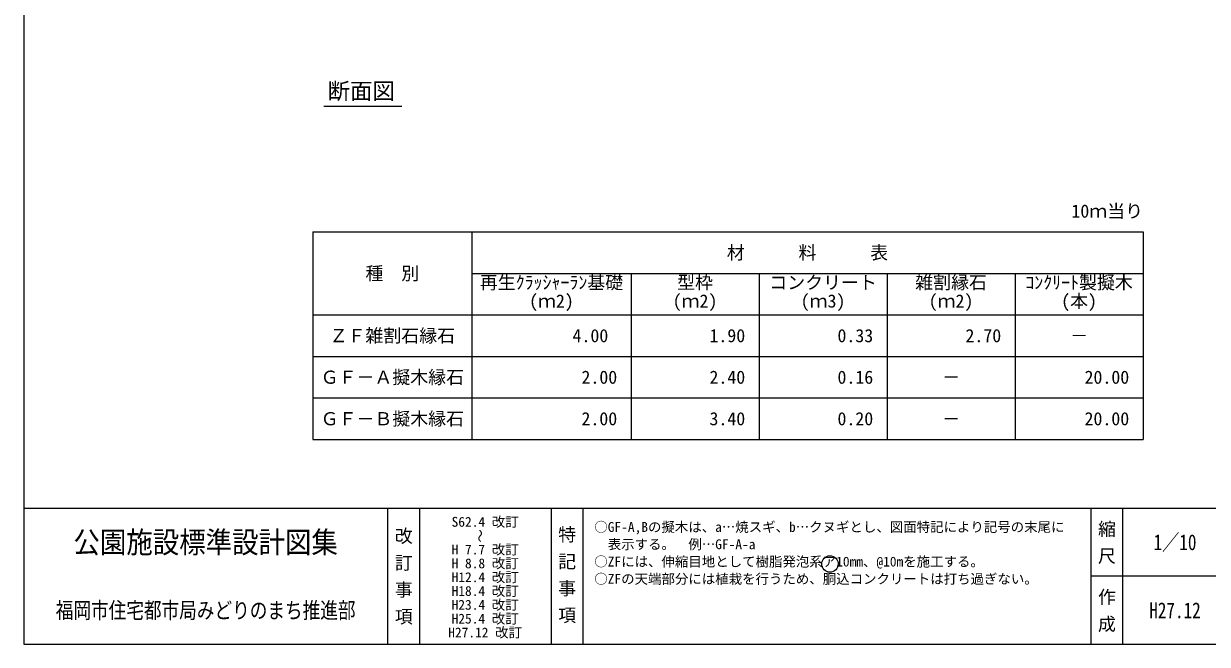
# Model space of a CAD drawing. Units: millimetres at full size, sheet at 1:10; details may follow other scales. Extents: x 180 to 2918, y 2168 to 4034.
# Drawn here: x 180 to 1891, y 2168 to 3064 of the extents above; entities that cross this region are included whole.
import ezdxf
from ezdxf.enums import TextEntityAlignment as Align

# ---------------------------------------------------------------- set-up
doc = ezdxf.new("R2010")
doc.units = ezdxf.units.MM
doc.header["$LTSCALE"] = 10
doc.layers.add('0_2', color=7, linetype='Continuous', lineweight=13)
doc.layers.add('_0-0_', color=7, linetype='Continuous', lineweight=13)
doc.styles.add('@ＭＳ ゴシック', font='')
doc.styles.add('ＭＳ ゴシック', font='')
doc.styles.get('@ＭＳ ゴシック').set_extended_font_data('@MS Gothic')
doc.styles.get('ＭＳ ゴシック').set_extended_font_data('MS Gothic')

msp = doc.modelspace()

# ---------------------------------------------------------------- linework, layer by layer
at = {"layer": '0_2'}
for p, q in [((597.7, 2763.55), (597.7, 2463.55)), ((597.7, 2763.55), (1797.7, 2763.55)), ((827.7, 2763.55), (827.7, 2463.55)), ((1797.7, 2763.55), (1797.7, 2463.55)), ((827.7, 2703.55), (1797.7, 2703.55)), ((1057.7, 2703.55), (1057.7, 2463.55)), ((1242.7, 2703.55), (1242.7, 2463.55)), ((1427.7, 2703.55), (1427.7, 2463.55)), ((1612.7, 2703.55), (1612.7, 2463.55)), ((597.7, 2643.55), (1797.7, 2643.55)), ((597.7, 2583.55), (1797.7, 2583.55)), ((597.7, 2523.55), (1797.7, 2523.55)), ((597.7, 2463.55), (1797.7, 2463.55)), ((2694.12, 2265.92), (1722.17, 2265.92))]:
    msp.add_line(p, q, dxfattribs=at)
msp.add_circle((1345.23, 2283.67), 11.95, dxfattribs=at)
at = {"layer": '_0-0_', "color": 3}
msp.add_line((613.44, 2944.99), (726.4, 2944.99), dxfattribs=at)
at = {"layer": '_0-0_', "color": 6}
msp.add_line((179.84, 2364.2), (2917.96, 2364.2), dxfattribs=at)
at = {"layer": '_0-0_'}
for p, q in [((705.89, 2364.2), (705.89, 2167.63)), ((751.86, 2364.2), (751.86, 2167.63)), ((942.02, 2364.2), (942.02, 2167.63)), ((987.98, 2364.2), (987.98, 2167.63)), ((1722.17, 2364.2), (1722.17, 2167.63)), ((1768.14, 2364.2), (1768.14, 2167.63))]:
    msp.add_line(p, q, dxfattribs=at)
at = {"layer": '_0-0_', "color": 6}
msp.add_lwpolyline([(2917.96, 3979.44), (179.84, 3979.44), (179.84, 2167.63), (2917.96, 2167.63)], close=True, dxfattribs=at)

# ---------------------------------------------------------------- texts
at = {"layer": '_0-0_', "color": 3, "style": 'ＭＳ ゴシック'}
msp.add_text('断面図', height=23.74, dxfattribs=at).set_placement((619.1, 2947.98), align=Align.BOTTOM_LEFT)
at = {"layer": '_0-0_', "style": 'ＭＳ ゴシック'}
for s, p in [('10ｍ当り', (1797.7, 2793.55)), ('4.00 ', (1037.7, 2613.55)), ('1.90', (1222.7, 2613.55)), ('0.33', (1407.7, 2613.55)), ('2.70', (1592.7, 2613.55)), ('2.00', (1037.7, 2553.55)), ('2.40', (1222.7, 2553.55)), ('0.16', (1407.7, 2553.55)), ('20.00', (1777.7, 2553.55)), ('2.00', (1037.7, 2493.55)), ('3.40', (1222.7, 2493.55)), ('0.20', (1407.7, 2493.55)), ('20.00', (1777.7, 2493.55))]:
    msp.add_text(s, height=18.99, dxfattribs=at).set_placement(p, align=Align.MIDDLE_RIGHT)
for s, height, p in [('材\u3000\u3000\u3000料\u3000\u3000\u3000表', 18.99, (1312.7, 2733.55)), ('種\u3000別', 18.99, (712.7, 2703.55)), ('ＺＦ雑割石縁石', 18.99, (712.7, 2613.55)), ('－', 18.99, (1705.2, 2613.55)), ('ＧＦ－Ａ擬木縁石', 18.99, (712.7, 2553.55)), ('－', 18.99, (1520.2, 2553.55)), ('ＧＦ－Ｂ擬木縁石', 18.99, (712.7, 2493.55)), ('－', 18.99, (1520.2, 2493.55)), ('S62.4 改訂', 14.24, (846.82, 2344.6)), ('H 7.7 改訂', 14.24, (846.82, 2304.6)), ('H 8.8 改訂', 14.24, (846.82, 2284.6)), ('H12.4 改訂', 14.24, (846.82, 2264.6)), ('H18.4 改訂', 14.24, (846.82, 2244.73)), ('H23.4 改訂', 14.24, (846.82, 2224.73)), ('H25.4 改訂', 14.24, (846.82, 2204.73)), ('H27.12 改訂', 14.24, (846.82, 2184.73))]:
    msp.add_text(s, height=height, dxfattribs=at).set_placement(p, align=Align.MIDDLE_CENTER)
for s, height, p in [('再生ｸﾗｯｼｬｰﾗﾝ基礎', 18.99, (839.1, 2699.9)), ('型枠', 18.99, (1124.3, 2699.9)), ('コンクリート', 18.99, (1257.5, 2699.9)), ('雑割縁石', 18.99, (1468.4, 2699.9)), ('ｺﾝｸﾘｰﾄ製擬木', 18.99, (1627.5, 2699.9)), ('(ｍ2)', 18.99, (910.33, 2673.1)), ('(ｍ2)', 18.99, (1117.83, 2673.1)), ('(ｍ3)', 18.99, (1302.83, 2673.1)), ('(ｍ2)', 18.99, (1487.83, 2673.1)), ('(本)', 18.99, (1679.3, 2673.1)), ('○GF-A,Bの擬木は、a…焼スギ、b…クヌギとし、図面特記により記号の末尾に', 14.24, (1004.6, 2344.28)), ('\u3000表示する。\u3000例…GF-A-a', 14.24, (1004.6, 2319.28)), ('○ZFには、伸縮目地として樹脂発泡系ア10mm、@10mを施工する。', 14.24, (1004.6, 2294.28)), ('○ZFの天端部分には植栽を行うため、胴込コンクリートは打ち過ぎない。', 14.24, (1004.6, 2269.28))]:
    msp.add_text(s, height=height, dxfattribs=at).set_placement(p, align=Align.TOP_LEFT)
at = {"layer": '_0-0_'}
for s, height, style, p in [(' 縮 尺 ', 18.99, '@ＭＳ ゴシック', (1745.16, 2315.06)), ('改 訂 事 項', 18.99, '@ＭＳ ゴシック', (728.87, 2266.27)), ('～', 14.24, 'ＭＳ ゴシック', (839.32, 2324.29)), ('特 記 事 項', 18.99, '@ＭＳ ゴシック', (965, 2268.23)), ('作 成', 18.99, '@ＭＳ ゴシック', (1745.16, 2216.77))]:
    msp.add_text(s, height=height, rotation=270, dxfattribs=dict(at, style=style)).set_placement(p, align=Align.MIDDLE_CENTER)
at = {"layer": '_0-0_', "style": 'ＭＳ ゴシック'}
for s, height, width, p in [('公園施設標準設計図集', 31.14, 0.9, (442.86, 2315.06)), ('1／10', 22.79, 0.8, (1843.87, 2315.06)), ('福岡市住宅都市局みどりのまち推進部', 23.36, 0.8, (442.86, 2216.77)), ('H27.12', 22.79, 0.8, (1843.87, 2216.77))]:
    msp.add_text(s, height=height, dxfattribs=dict(at, width=width)).set_placement(p, align=Align.MIDDLE_CENTER)

doc.saveas('drawing.dxf')
